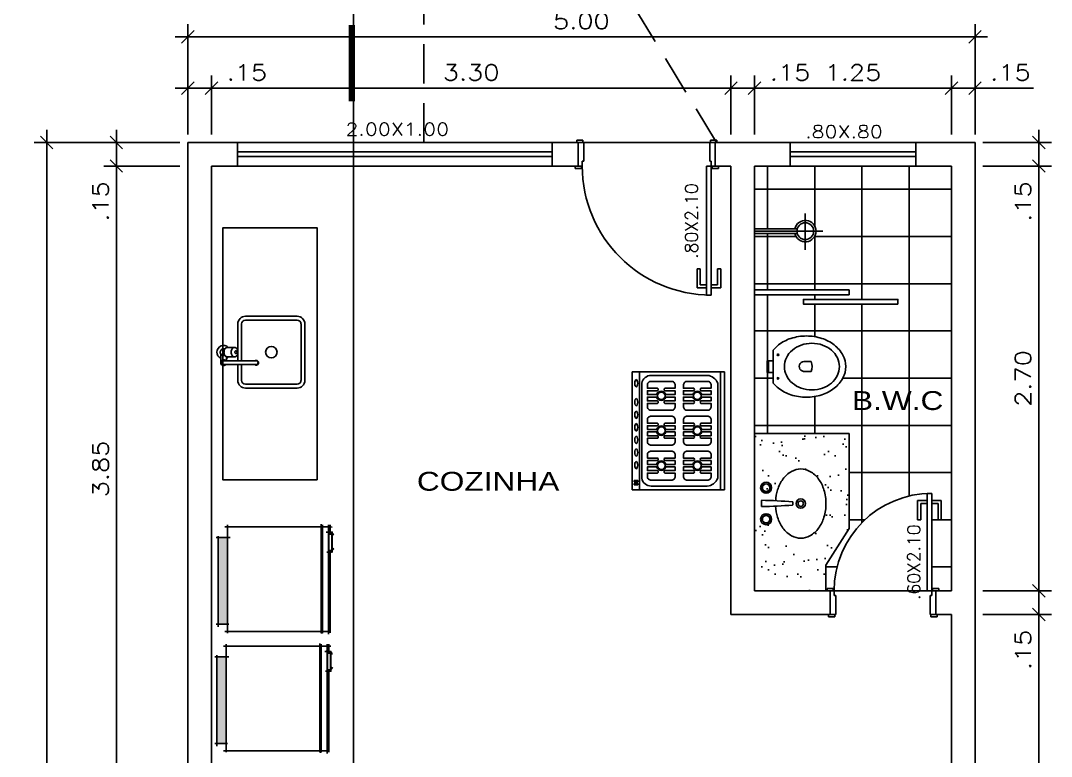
# Model space of a CAD drawing. Extents: x -6 to 123, y -41 to 65.
# Drawn here: x -4.34 to 2.21, y 3.9 to 8.57 of the extents above; entities that cross this region are included whole.
import ezdxf

# ---------------------------------------------------------------- set-up
doc = ezdxf.new("R2010")
doc.units = 0
doc.header["$MEASUREMENT"] = 0
doc.linetypes.add('ACAD_ISO10W100', pattern=[18.5, 12, -3, 0.5, -3])
doc.linetypes.add('DASHED2', pattern=[0.375, 0.25, -0.125])
doc.layers.get('0').update_dxf_attribs({"linetype": 'CONTINUOUS'})
doc.layers.get('DEFPOINTS').update_dxf_attribs({"linetype": 'CONTINUOUS'})
for name, color, linetype in [('ACESSÓRIO', 2, 'CONTINUOUS'), ('BAN', 11, 'CONTINUOUS'), ('CORTE', 6, 'CONTINUOUS'), ('CT', 1, 'CONTINUOUS'), ('JANELA', 2, 'CONTINUOUS'), ('LCORTE', 9, 'ACAD_ISO10W100'), ('LPISO', 250, 'CONTINUOUS'), ('P02', 1, 'CONTINUOUS'), ('PAREDE', 5, 'CONTINUOUS'), ('PROJEÇÃO', 1, 'DASHED2'), ('T1', 3, 'CONTINUOUS'), ('T2', 6, 'CONTINUOUS')]:
    doc.layers.add(name, color=color, linetype=linetype)
doc.styles.add('ARIAL', font='arial.ttf')
doc.styles.add('SIMPLEX', font='simplex.shx', dxfattribs={"width": 1.2})
doc.dimstyles.new('CT-50', dxfattribs={"dimtxt": 0.1, "dimasz": 0.08, "dimexe": 0.08, "dimexo": 0.05, "dimgap": 0.05, "dimtad": 1, "dimzin": 4, "dimdsep": 46, "dimtxsty": 'SIMPLEX', "dimblk1": 'OBLIQUE', "dimblk2": 'OBLIQUE', "dimsah": 1, "dimcen": 0.08, "dimdle": 0.08, "dimclrt": 3, "dimadec": 0, "dimazin": 0, "dimtfac": 1, "dimtmove": 0, "dimatfit": 3, "dimldrblk": 'OBLIQUE', "dimfxl": 1, "dimtolj": 1, "dimtzin": 4, "dimarcsym": 0})

# ---------------------------------------------------------------- blocks, each defined once
blk = doc.blocks.new('P80-P15D')
at = {"layer": 'P02'}
for p, q in [((0.025, 0.925), (-0.035, 0.925)), ((-0.035, 0.925), (-0.035, 0.8025)), ((0.055, 0.97), (0.025, 0.97)), ((0.025, 0.12), (0.025, 0.97)), ((0.055, 0.15), (0.055, 0.9695)), ((0.055, 0.925), (0.115, 0.925)), ((0.115, 0.925), (0.115, 0.8025)), ((-0.015, 0.905), (-0.015, 0.8025)), ((-0.015, 0.905), (0.025, 0.905)), ((0.095, 0.905), (0.055, 0.905)), ((0.095, 0.905), (0.095, 0.8025)), ((-0.015, 0.8025), (-0.035, 0.8025)), ((0.095, 0.8025), (0.115, 0.8025)), ((-0.02, 0.165), (-0.02, 0.15)), ((0.02, 0.165), (-0.02, 0.165)), ((0.055, 0.15), (-0.02, 0.15)), ((0, 0), (0, 0.15)), ((0.02, 0.165), (0.02, 0.15)), ((0.845, 0.15), (0.845, 0.12)), ((0.845, 0.15), (0.89, 0.15)), ((0.85, 0.165), (0.89, 0.165)), ((0.85, 0.165), (0.85, 0.15)), ((0.87, 0), (0.87, 0.15)), ((0.89, 0.165), (0.89, 0.15)), ((0.025, 0.12), (0.035, 0.12)), ((0.035, 0.12), (0.035, 0)), ((0.845, 0.12), (0.835, 0.12)), ((0.835, 0.12), (0.835, 0)), ((0.835, 0), (0.88, 0)), ((0.84, 0), (0.84, -0.015)), ((0.88, 0), (0.88, -0.015)), ((-0.01, 0), (-0.01, -0.015)), ((0.035, 0), (-0.01, 0)), ((0.03, -0.015), (-0.01, -0.015)), ((0.03, 0), (0.03, -0.015)), ((0.84, -0.015), (0.88, -0.015))]:
    blk.add_line(p, q, dxfattribs=at)
blk.add_arc((0.025, 0.15), 0.82, 0, 90, dxfattribs=at)
blk = doc.blocks.new('P60-15E')
at = {"layer": 'P02'}
for p, q in [((-0.115, 0.725), (-0.115, 0.6025)), ((-0.055, 0.725), (-0.115, 0.725)), ((-0.055, 0.77), (-0.025, 0.77)), ((-0.055, 0.15), (-0.055, 0.77)), ((-0.025, 0.12), (-0.025, 0.77)), ((-0.025, 0.725), (0.035, 0.725)), ((0.035, 0.725), (0.035, 0.6025)), ((-0.095, 0.705), (-0.055, 0.705)), ((-0.095, 0.705), (-0.095, 0.6025)), ((0.015, 0.705), (-0.025, 0.705)), ((0.015, 0.705), (0.015, 0.6025)), ((-0.095, 0.6025), (-0.115, 0.6025)), ((0.015, 0.6025), (0.035, 0.6025)), ((-0.69, 0.165), (-0.69, 0.15)), ((-0.65, 0.165), (-0.69, 0.165)), ((-0.645, 0.15), (-0.69, 0.15)), ((-0.67, 0), (-0.67, 0.15)), ((-0.65, 0.165), (-0.65, 0.15)), ((-0.645, 0.15), (-0.645, 0.12)), ((-0.055, 0.15), (0.02, 0.15)), ((-0.02, 0.165), (-0.02, 0.15)), ((-0.02, 0.165), (0.02, 0.165)), ((0, 0), (0, 0.15)), ((0.02, 0.165), (0.02, 0.15)), ((-0.645, 0.12), (-0.635, 0.12)), ((-0.635, 0.12), (-0.635, 0)), ((-0.035, 0.12), (-0.035, 0)), ((-0.025, 0.12), (-0.035, 0.12)), ((-0.68, 0), (-0.68, -0.015)), ((-0.635, 0), (-0.68, 0)), ((-0.64, 0), (-0.64, -0.015)), ((-0.64, -0.015), (-0.68, -0.015)), ((-0.035, 0), (0.01, 0)), ((-0.03, 0), (-0.03, -0.015)), ((-0.03, -0.015), (0.01, -0.015)), ((0.01, 0), (0.01, -0.015))]:
    blk.add_line(p, q, dxfattribs=at)
blk.add_arc((-0.025, 0.15), 0.62, 90, 180, dxfattribs=at)
blk = doc.blocks.new('_OBLIQUE')
at = {"color": 0, "linetype": 'ByBlock'}
blk.add_line((-0.5, -0.5), (0.5, 0.5), dxfattribs=at)
blk = doc.blocks.new('*D7')
at = {"color": 0, "linetype": 'ByBlock'}
for p, q in [((-3.2775, 7.8481), (-3.2775, 8.2225)), ((-3.1275, 7.8481), (-3.1275, 8.2225)), ((-3.3575, 8.1425), (-3.1275, 8.1425)), ((-3.1275, 8.1425), (-2.757, 8.1425))]:
    blk.add_line(p, q, dxfattribs=at)
at = {"layer": 'DEFPOINTS', "color": 0, "linetype": 'ByBlock'}
for p in [(-3.1275, 8.1425), (-3.2775, 7.7981), (-3.1275, 7.7981)]:
    blk.add_point(p, dxfattribs=at)
at = {"color": 0, "linetype": 'ByBlock', "xscale": 0.08, "yscale": 0.08, "zscale": 0.08, "rotation": 180}
blk.add_blockref('_OBLIQUE', (-3.2775, 8.1425), dxfattribs=at)
at = {"color": 0, "linetype": 'ByBlock', "xscale": 0.08, "yscale": 0.08, "zscale": 0.08}
blk.add_blockref('_OBLIQUE', (-3.1275, 8.1425), dxfattribs=at)
at = {"color": 3, "linetype": 'ByBlock', "insert": (-2.9023, 8.2425), "char_height": 0.1, "attachment_point": 5, "style": 'SIMPLEX'}
blk.add_mtext('\\A1;.15', dxfattribs=at)
blk = doc.blocks.new('*D8')
at = {"color": 0, "linetype": 'ByBlock'}
for p, q in [((-3.1275, 7.8481), (-3.1275, 8.2225)), ((0.1725, 7.8481), (0.1725, 8.2225)), ((-3.2075, 8.1425), (0.2525, 8.1425))]:
    blk.add_line(p, q, dxfattribs=at)
at = {"layer": 'DEFPOINTS', "color": 0, "linetype": 'ByBlock'}
for p in [(0.1725, 8.1425), (-3.1275, 7.7981), (0.1725, 7.7981)]:
    blk.add_point(p, dxfattribs=at)
at = {"color": 0, "linetype": 'ByBlock', "xscale": 0.08, "yscale": 0.08, "zscale": 0.08, "rotation": 180}
blk.add_blockref('_OBLIQUE', (-3.1275, 8.1425), dxfattribs=at)
at = {"color": 0, "linetype": 'ByBlock', "xscale": 0.08, "yscale": 0.08, "zscale": 0.08}
blk.add_blockref('_OBLIQUE', (0.1725, 8.1425), dxfattribs=at)
at = {"color": 3, "linetype": 'ByBlock', "insert": (-1.4775, 8.2425), "char_height": 0.1, "attachment_point": 5, "style": 'SIMPLEX'}
blk.add_mtext('\\A1;3.30', dxfattribs=at)
blk = doc.blocks.new('*D9')
at = {"color": 0, "linetype": 'ByBlock'}
for p, q in [((0.1725, 7.8481), (0.1725, 8.2225)), ((0.3225, 7.8481), (0.3225, 8.2225)), ((0.0925, 8.1425), (0.3225, 8.1425)), ((0.3225, 8.1425), (0.693, 8.1425))]:
    blk.add_line(p, q, dxfattribs=at)
at = {"layer": 'DEFPOINTS', "color": 0, "linetype": 'ByBlock'}
for p in [(0.3225, 8.1425), (0.1725, 7.7981), (0.3225, 7.7981)]:
    blk.add_point(p, dxfattribs=at)
at = {"color": 0, "linetype": 'ByBlock', "xscale": 0.08, "yscale": 0.08, "zscale": 0.08, "rotation": 180}
blk.add_blockref('_OBLIQUE', (0.1725, 8.1425), dxfattribs=at)
at = {"color": 0, "linetype": 'ByBlock', "xscale": 0.08, "yscale": 0.08, "zscale": 0.08}
blk.add_blockref('_OBLIQUE', (0.3225, 8.1425), dxfattribs=at)
at = {"color": 3, "linetype": 'ByBlock', "insert": (0.5477, 8.2425), "char_height": 0.1, "attachment_point": 5, "style": 'SIMPLEX'}
blk.add_mtext('\\A1;.15', dxfattribs=at)
blk = doc.blocks.new('*D10')
at = {"color": 0, "linetype": 'ByBlock'}
for p, q in [((0.3225, 7.8481), (0.3225, 8.2225)), ((1.5725, 7.8481), (1.5725, 8.2225)), ((0.2425, 8.1425), (1.6525, 8.1425))]:
    blk.add_line(p, q, dxfattribs=at)
at = {"layer": 'DEFPOINTS', "color": 0, "linetype": 'ByBlock'}
for p in [(1.5725, 8.1425), (0.3225, 7.7981), (1.5725, 7.7981)]:
    blk.add_point(p, dxfattribs=at)
at = {"color": 0, "linetype": 'ByBlock', "xscale": 0.08, "yscale": 0.08, "zscale": 0.08, "rotation": 180}
blk.add_blockref('_OBLIQUE', (0.3225, 8.1425), dxfattribs=at)
at = {"color": 0, "linetype": 'ByBlock', "xscale": 0.08, "yscale": 0.08, "zscale": 0.08}
blk.add_blockref('_OBLIQUE', (1.5725, 8.1425), dxfattribs=at)
at = {"color": 3, "linetype": 'ByBlock', "insert": (0.9475, 8.2425), "char_height": 0.1, "attachment_point": 5, "style": 'SIMPLEX'}
blk.add_mtext('\\A1;1.25', dxfattribs=at)
blk = doc.blocks.new('*D11')
at = {"color": 0, "linetype": 'ByBlock'}
for p, q in [((1.5725, 7.8481), (1.5725, 8.2225)), ((1.7225, 7.8481), (1.7225, 8.2225)), ((1.4925, 8.1425), (1.7225, 8.1425)), ((1.7225, 8.1425), (2.093, 8.1425))]:
    blk.add_line(p, q, dxfattribs=at)
at = {"layer": 'DEFPOINTS', "color": 0, "linetype": 'ByBlock'}
for p in [(1.7225, 8.1425), (1.5725, 7.7981), (1.7225, 7.7981)]:
    blk.add_point(p, dxfattribs=at)
at = {"color": 0, "linetype": 'ByBlock', "xscale": 0.08, "yscale": 0.08, "zscale": 0.08, "rotation": 180}
blk.add_blockref('_OBLIQUE', (1.5725, 8.1425), dxfattribs=at)
at = {"color": 0, "linetype": 'ByBlock', "xscale": 0.08, "yscale": 0.08, "zscale": 0.08}
blk.add_blockref('_OBLIQUE', (1.7225, 8.1425), dxfattribs=at)
at = {"color": 3, "linetype": 'ByBlock', "insert": (1.9477, 8.2425), "char_height": 0.1, "attachment_point": 5, "style": 'SIMPLEX'}
blk.add_mtext('\\A1;.15', dxfattribs=at)
blk = doc.blocks.new('*D12')
at = {"color": 0, "linetype": 'ByBlock'}
for p, q in [((-3.2775, 7.8481), (-3.2775, 8.5495)), ((1.7225, 7.8481), (1.7225, 8.5495)), ((1.8025, 8.4695), (-3.3575, 8.4695))]:
    blk.add_line(p, q, dxfattribs=at)
at = {"layer": 'DEFPOINTS', "color": 0, "linetype": 'ByBlock'}
for p in [(-3.2775, 8.4695), (-3.2775, 7.7981), (1.7225, 7.7981)]:
    blk.add_point(p, dxfattribs=at)
at = {"color": 0, "linetype": 'ByBlock', "xscale": 0.08, "yscale": 0.08, "zscale": 0.08, "rotation": 180}
blk.add_blockref('_OBLIQUE', (-3.2775, 8.4695), dxfattribs=at)
at = {"color": 0, "linetype": 'ByBlock', "xscale": 0.08, "yscale": 0.08, "zscale": 0.08}
blk.add_blockref('_OBLIQUE', (1.7225, 8.4695), dxfattribs=at)
at = {"color": 3, "linetype": 'ByBlock', "insert": (-0.7775, 8.5695), "char_height": 0.1, "attachment_point": 5, "style": 'SIMPLEX'}
blk.add_mtext('\\A1;5.00', dxfattribs=at)
blk = doc.blocks.new('*D13')
at = {"color": 0, "linetype": 'ByBlock'}
for p, q in [((-3.7313, 7.8781), (-3.7313, 7.6481)), ((-3.3275, 7.7981), (-3.8113, 7.7981)), ((-3.3275, 7.6481), (-3.8113, 7.6481)), ((-3.7313, 7.6481), (-3.7313, 7.2776))]:
    blk.add_line(p, q, dxfattribs=at)
at = {"layer": 'DEFPOINTS', "color": 0, "linetype": 'ByBlock'}
for p in [(-3.2775, 7.7981), (-3.7313, 7.6481), (-3.2775, 7.6481)]:
    blk.add_point(p, dxfattribs=at)
at = {"color": 0, "linetype": 'ByBlock', "xscale": 0.08, "yscale": 0.08, "zscale": 0.08}
for p, rotation in [((-3.7313, 7.7981), 90), ((-3.7313, 7.6481), 270)]:
    blk.add_blockref('_OBLIQUE', p, dxfattribs=dict(at, rotation=rotation))
at = {"color": 3, "linetype": 'ByBlock', "insert": (-3.8313, 7.4228), "char_height": 0.1, "attachment_point": 5, "rotation": 90, "style": 'SIMPLEX'}
blk.add_mtext('\\A1;.15', dxfattribs=at)
blk = doc.blocks.new('*D14')
at = {"color": 0, "linetype": 'ByBlock'}
for p, q in [((-3.7313, 7.7281), (-3.7313, 3.7181)), ((-3.3275, 7.6481), (-3.8113, 7.6481)), ((-3.3275, 3.7981), (-3.8113, 3.7981))]:
    blk.add_line(p, q, dxfattribs=at)
at = {"layer": 'DEFPOINTS', "color": 0, "linetype": 'ByBlock'}
for p in [(-3.2775, 7.6481), (-3.7313, 3.7981), (-3.2775, 3.7981)]:
    blk.add_point(p, dxfattribs=at)
at = {"color": 0, "linetype": 'ByBlock', "xscale": 0.08, "yscale": 0.08, "zscale": 0.08}
for p, rotation in [((-3.7313, 7.6481), 90), ((-3.7313, 3.7981), 270)]:
    blk.add_blockref('_OBLIQUE', p, dxfattribs=dict(at, rotation=rotation))
at = {"color": 3, "linetype": 'ByBlock', "insert": (-3.8313, 5.7231), "char_height": 0.1, "attachment_point": 5, "rotation": 90, "style": 'SIMPLEX'}
blk.add_mtext('\\A1;3.85', dxfattribs=at)
blk = doc.blocks.new('*D26')
at = {"color": 0, "linetype": 'ByBlock'}
for p, q in [((-4.1737, -12.4819), (-4.1737, 7.8781)), ((-3.3275, 7.7981), (-4.2537, 7.7981)), ((-3.3275, -12.4019), (-4.2537, -12.4019))]:
    blk.add_line(p, q, dxfattribs=at)
at = {"layer": 'DEFPOINTS', "color": 0, "linetype": 'ByBlock'}
for p in [(-4.1737, 7.7981), (-3.2775, 7.7981), (-3.2775, -12.4019)]:
    blk.add_point(p, dxfattribs=at)
at = {"color": 0, "linetype": 'ByBlock', "xscale": 0.08, "yscale": 0.08, "zscale": 0.08}
for p, rotation in [((-4.1737, 7.7981), 90), ((-4.1737, -12.4019), 270)]:
    blk.add_blockref('_OBLIQUE', p, dxfattribs=dict(at, rotation=rotation))
at = {"color": 3, "linetype": 'ByBlock', "insert": (-4.2737, -2.3019), "char_height": 0.1, "attachment_point": 5, "rotation": 90, "style": 'SIMPLEX'}
blk.add_mtext('\\A1;20.20', dxfattribs=at)
blk = doc.blocks.new('*D27')
at = {"color": 0, "linetype": 'ByBlock'}
for p, q in [((2.1274, 7.8781), (2.1274, 7.6481)), ((1.7725, 7.7981), (2.2074, 7.7981)), ((1.7725, 7.6481), (2.2074, 7.6481)), ((2.1274, 7.6481), (2.1274, 7.2776))]:
    blk.add_line(p, q, dxfattribs=at)
at = {"layer": 'DEFPOINTS', "color": 0, "linetype": 'ByBlock'}
for p in [(1.7225, 7.7981), (1.7225, 7.6481), (2.1274, 7.6481)]:
    blk.add_point(p, dxfattribs=at)
at = {"color": 0, "linetype": 'ByBlock', "xscale": 0.08, "yscale": 0.08, "zscale": 0.08}
for p, rotation in [((2.1274, 7.7981), 90), ((2.1274, 7.6481), 270)]:
    blk.add_blockref('_OBLIQUE', p, dxfattribs=dict(at, rotation=rotation))
at = {"color": 3, "linetype": 'ByBlock', "insert": (2.0274, 7.4228), "char_height": 0.1, "attachment_point": 5, "rotation": 90, "style": 'SIMPLEX'}
blk.add_mtext('\\A1;.15', dxfattribs=at)
blk = doc.blocks.new('*D28')
at = {"color": 0, "linetype": 'ByBlock'}
for p, q in [((2.1274, 7.7281), (2.1274, 4.8681)), ((1.7725, 7.6481), (2.2074, 7.6481)), ((1.7725, 4.9481), (2.2074, 4.9481))]:
    blk.add_line(p, q, dxfattribs=at)
at = {"layer": 'DEFPOINTS', "color": 0, "linetype": 'ByBlock'}
for p in [(1.7225, 7.6481), (1.7225, 4.9481), (2.1274, 4.9481)]:
    blk.add_point(p, dxfattribs=at)
at = {"color": 0, "linetype": 'ByBlock', "xscale": 0.08, "yscale": 0.08, "zscale": 0.08}
for p, rotation in [((2.1274, 7.6481), 90), ((2.1274, 4.9481), 270)]:
    blk.add_blockref('_OBLIQUE', p, dxfattribs=dict(at, rotation=rotation))
at = {"color": 3, "linetype": 'ByBlock', "insert": (2.0274, 6.2981), "char_height": 0.1, "attachment_point": 5, "rotation": 90, "style": 'SIMPLEX'}
blk.add_mtext('\\A1;2.70', dxfattribs=at)
blk = doc.blocks.new('*D29')
at = {"color": 0, "linetype": 'ByBlock'}
for p, q in [((2.1274, 5.0281), (2.1274, 4.7981)), ((1.7725, 4.9481), (2.2074, 4.9481)), ((1.7725, 4.7981), (2.2074, 4.7981)), ((2.1274, 4.7981), (2.1274, 4.4276))]:
    blk.add_line(p, q, dxfattribs=at)
at = {"layer": 'DEFPOINTS', "color": 0, "linetype": 'ByBlock'}
for p in [(1.7225, 4.9481), (1.7225, 4.7981), (2.1274, 4.7981)]:
    blk.add_point(p, dxfattribs=at)
at = {"color": 0, "linetype": 'ByBlock', "xscale": 0.08, "yscale": 0.08, "zscale": 0.08}
for p, rotation in [((2.1274, 4.9481), 90), ((2.1274, 4.7981), 270)]:
    blk.add_blockref('_OBLIQUE', p, dxfattribs=dict(at, rotation=rotation))
at = {"color": 3, "linetype": 'ByBlock', "insert": (2.0274, 4.5728), "char_height": 0.1, "attachment_point": 5, "rotation": 90, "style": 'SIMPLEX'}
blk.add_mtext('\\A1;.15', dxfattribs=at)
blk = doc.blocks.new('*D33')
at = {"color": 0, "linetype": 'ByBlock'}
for p, q in [((2.1274, 4.8781), (2.1274, 1.5681)), ((1.7725, 4.7981), (2.2074, 4.7981)), ((1.7725, 1.6481), (2.2074, 1.6481))]:
    blk.add_line(p, q, dxfattribs=at)
at = {"layer": 'DEFPOINTS', "color": 0, "linetype": 'ByBlock'}
for p in [(1.7225, 4.7981), (1.7225, 1.6481), (2.1274, 1.6481)]:
    blk.add_point(p, dxfattribs=at)
at = {"color": 0, "linetype": 'ByBlock', "xscale": 0.08, "yscale": 0.08, "zscale": 0.08}
for p, rotation in [((2.1274, 4.7981), 90), ((2.1274, 1.6481), 270)]:
    blk.add_blockref('_OBLIQUE', p, dxfattribs=dict(at, rotation=rotation))
at = {"color": 3, "linetype": 'ByBlock', "insert": (2.0274, 3.2231), "char_height": 0.1, "attachment_point": 5, "rotation": 90, "style": 'SIMPLEX'}
blk.add_mtext('\\A1;3.15', dxfattribs=at)
blk = doc.blocks.new('VAS-E-PL')
at = {"layer": 'BAN'}
for p, q in [((0.14, 0.1051), (0.14, -0.1051)), ((0.14, 0.0375), (0.1, 0.0375)), ((0.1, 0.0375), (0.1, -0.0375)), ((0.11, 0.0375), (0.11, -0.0375)), ((0.3408, 0.0307), (0.3806, 0.0307)), ((0.14, -0.0375), (0.1, -0.0375)), ((0.3431, -0.0316), (0.3806, -0.0316))]:
    blk.add_line(p, q, dxfattribs=at)
for points in [[(0.6, 0, 0.122907), (0.5821, 0.0718, 0.10548), (0.5268, 0.1376, 0.087588), (0.4483, 0.1791, 0.078107), (0.35, 0.1945, 0.078107), (0.2517, 0.1791, 0.087588), (0.1732, 0.1376, 0.056618), (0.14, 0.1051, 0.122907)], [(0.14, -0.1051, 0.056618), (0.1732, -0.1376, 0.087588), (0.2517, -0.1791, 0.078107), (0.35, -0.1945, 0.078107), (0.4483, -0.1791, 0.087588), (0.5268, -0.1376, 0.10548), (0.5821, -0.0718, 0.122907), (0.6, 0, 0.122907)]]:
    blk.add_lwpolyline(points, format="xyb", dxfattribs=at)
blk.add_lwpolyline([(0.21, 0, 0.114163), (0.2228, -0.0555, 0.103661), (0.2613, -0.1049, 0.091605), (0.3168, -0.1367, 0.084587), (0.385, -0.1483, 0.084587), (0.4532, -0.1367, 0.091605), (0.5087, -0.1049, 0.103661), (0.5472, -0.0555, 0.114163), (0.56, 0, 0.114163), (0.5472, 0.0555, 0.103661), (0.5087, 0.1049, 0.091605), (0.4532, 0.1367, 0.084587), (0.385, 0.1483, 0.084587), (0.3168, 0.1367, 0.091605), (0.2613, 0.1049, 0.103661), (0.2228, 0.0555, 0.114163)], format="xyb", close=True, dxfattribs=at)
for centre in [(0.17, 0.075), (0.17, -0.075)]:
    blk.add_circle(centre, 0.005, dxfattribs=at)
for centre, radius, start, end in [((0.3364, -0.0007), 0.0316, 81.96756, 282.3031), ((0.3099, -0.0007), 0.0772, 336.39434, 23.88812)]:
    blk.add_arc(centre, radius, start, end, dxfattribs=at)
blk = doc.blocks.new('LVT-B-PL')
at = {"layer": 'BAN'}
for p, q in [((0.055, 0.0008), (0.055, 0.0188)), ((0.055, 0.0008), (0.055, -0.0172)), ((0.255, 0.0008), (0.255, 0.009)), ((0.255, 0.0008), (0.255, -0.0074))]:
    blk.add_line(p, q, dxfattribs=at)
for points in [[(0.465, 0, 0.073281), (0.4522, 0.087, 0.084248), (0.4181, 0.1556, 0.106469), (0.3634, 0.2045, 0.130159), (0.305, 0.22, 0.130159), (0.2466, 0.2045, 0.106469), (0.1919, 0.1556, 0.084248), (0.1578, 0.087, 0.058268), (0.1455, 0.018, 0.073281)], [(0.1454, -0.0164, 0.059592), (0.1578, -0.087, 0.084248), (0.1919, -0.1556, 0.106469), (0.2466, -0.2045, 0.130159), (0.305, -0.22, 0.130159), (0.3634, -0.2045, 0.106469), (0.4181, -0.1556, 0.084248), (0.4522, -0.087, 0.073281), (0.465, 0, 0.073281)]]:
    blk.add_lwpolyline(points, format="xyb", dxfattribs=at)
for centre, radius in [((0.085, 0.1008), 0.035), ((0.085, 0.1008), 0.025), ((0.085, 0.1008), 0.024), ((0.305, 0), 0.03), ((0.305, 0), 0.0175), ((0.085, -0.0992), 0.035), ((0.085, -0.0992), 0.025), ((0.085, -0.0992), 0.024)]:
    blk.add_circle(centre, radius, dxfattribs=at)
for centre, radius, start, end in [((0.057, 0.0188), 0.002, 89.11029, 180), ((0.0128, -2.8286), 2.8497, 85.16101, 89.11029), ((0.253, 0.009), 0.002, 0, 85.16101), ((0.057, -0.0172), 0.002, 180, 270.88971), ((0.0128, 2.8302), 2.8497, 270.88971, 274.83899), ((0.253, -0.0074), 0.002, 274.83899, 0)]:
    blk.add_arc(centre, radius, start, end, dxfattribs=at)
blk = doc.blocks.new('CH-MV')
at = {"layer": 'BAN'}
for p, q in [((0, 0), (0, 0.4327)), ((0.1112, 0.322), (-0.1185, 0.322)), ((-0.0533, 0.322), (0.1112, 0.322)), ((-0.015, 0), (-0.015, 0.2708)), ((0.015, 0), (0.015, 0.2708))]:
    blk.add_line(p, q, dxfattribs=at)
blk.add_circle((0, 0.322), 0.0533, dxfattribs=at)
blk.add_arc((0, 0.322), 0.0683, 282.68119, 257.31881, dxfattribs=at)
blk = doc.blocks.new('A$C13055D44')
at = {"layer": 'ACESSÓRIO'}
blk.add_hatch(color=256, dxfattribs=at).paths.add_polyline_path([(0.7344, 0.0837), (0.6757, 0.0837), (0.6757, 0.6349), (0.7344, 0.6349)])
for p, q in [((0.0227, 0.1627), (0.0227, 0.6908)), ((0.0243, 0.6819), (0.0856, 0.6819)), ((0.0335, 0.0033), (0.0335, 0.6989)), ((0.0681, 0.6819), (0.6928, 0.6819)), ((0.0725, 0.6911), (0.0725, 0.0033)), ((0.0757, 0.0087), (0.0757, 0.6947)), ((0.0813, 0), (0.0813, 0.6911)), ((0.6757, 0.6911), (0.6757, 0.0039)), ((0.6666, 0.6349), (0.7475, 0.6349)), ((0.6757, 0.0706), (0.6757, 0.6519)), ((0.7344, 0.6519), (0.7344, 0.0745)), ((0, 0.1509), (0.0306, 0.1833)), ((0.0009, 0.1557), (0.0342, 0.1924)), ((0.0097, 0.0481), (0.0097, 0.1785)), ((0.0117, 0.0465), (0.0117, 0.1803)), ((0.0151, 0.1766), (0.0453, 0.1766)), ((0.0322, 0.1897), (0.0322, 0.0339)), ((0.0327, 0.046), (0.0007, 0.0668)), ((0.0227, 0.0038), (0.0227, 0.0665)), ((0.7475, 0.0837), (0.6587, 0.0837)), ((0.0373, 0.0407), (0.0018, 0.062)), ((0.0096, 0.0175), (0.0505, 0.0157)), ((0.0492, 0.051), (0.0158, 0.051)), ((0.0896, 0.0165), (0.0243, 0.0165)), ((0.6928, 0.017), (0.0721, 0.017))]:
    blk.add_line(p, q, dxfattribs=at)
blk = doc.blocks.new('A$C0DAC1686')
at = {"layer": 'ACESSÓRIO'}
for p, q in [((0.1612, 0.5343), (0.2142, 0.5343)), ((0.1491, 0.516), (0.1491, 0.3092)), ((0.1734, 0.516), (0.1734, 0.3092)), ((0.1734, 0.4978), (0.1988, 0.4978)), ((0.1977, 0.4922), (0.1977, 0.4464)), ((0.2069, 0.516), (0.2069, 0.5075)), ((0.2494, 0.516), (0.2494, 0.5075)), ((0.2586, 0.4922), (0.2586, 0.4464)), ((0.1491, 0.4259), (0.0487, 0.4259)), ((0.1491, 0.4015), (0.0487, 0.4015)), ((0.2191, 0.4259), (0.1734, 0.4259)), ((0.4076, 0.4015), (0.1734, 0.4015)), ((0.4076, 0.4259), (0.2372, 0.4259)), ((0, 0.0487), (0, 0.3772)), ((0.0243, 0.0487), (0.0243, 0.3772)), ((0.432, 0.0487), (0.432, 0.3772)), ((0.4563, 0.0487), (0.4563, 0.3772)), ((0.0487, 0.0243), (0.4076, 0.0243)), ((0.0487, 0), (0.4076, 0))]:
    blk.add_line(p, q, dxfattribs=at)
blk.add_lwpolyline([(0.2586, 0.4922, 0.133256), (0.2564, 0.5, 0.106756), (0.2497, 0.5074, 0.082828), (0.2402, 0.5119, 0.071352), (0.2281, 0.5137, 0.071352), (0.2161, 0.5119, 0.082828), (0.2066, 0.5074, 0.106756), (0.1998, 0.5, 0.133256), (0.1977, 0.4922, 0.133256)], format="xyb", dxfattribs=at)
for points in [[(0.1977, 0.4464, 0.133256), (0.1998, 0.4386, 0.106756), (0.2066, 0.4312, 0.082828), (0.2161, 0.4266, 0.071352), (0.2281, 0.4249, 0.071352), (0.2402, 0.4266, 0.082828), (0.2497, 0.4312, 0.106756), (0.2564, 0.4386, 0.133256), (0.2586, 0.4464, 0.133256), (0.2564, 0.4542, 0.106756), (0.2497, 0.4616, 0.082828), (0.2402, 0.4662, 0.071352), (0.2281, 0.4679, 0.071352), (0.2161, 0.4662, 0.082828), (0.2066, 0.4616, 0.106756), (0.1998, 0.4542, 0.133256)], [(0.2373, 0.4373, 0.133256), (0.2366, 0.4396, 0.106756), (0.2346, 0.4419, 0.082828), (0.2318, 0.4432, 0.071352), (0.2281, 0.4437, 0.071352), (0.2245, 0.4432, 0.082828), (0.2217, 0.4419, 0.106756), (0.2197, 0.4396, 0.133256), (0.219, 0.4373, 0.133256), (0.2197, 0.4349, 0.106756), (0.2217, 0.4327, 0.082828), (0.2245, 0.4314, 0.071352), (0.2281, 0.4308, 0.071352), (0.2318, 0.4314, 0.082828), (0.2346, 0.4327, 0.106756), (0.2366, 0.4349, 0.133256)]]:
    blk.add_lwpolyline(points, format="xyb", close=True, dxfattribs=at)
blk.add_circle((0.2281, 0.2129), 0.0365, dxfattribs=at)
for centre, radius, start, end in [((0.1612, 0.516), 0.0183, 311.81031, 228.18969), ((0.1612, 0.516), 0.0122, 0.00021, 180.00021), ((0.2281, 0.516), 0.0426, 315.58469, 154.62307), ((0.2281, 0.516), 0.0213, 121.00272, 180), ((0.2142, 0.5465), 0.0122, 270, 294.61998), ((0.2281, 0.516), 0.0213, 0, 114.61998), ((0.2281, 0.516), 0.0426, 205.37693, 224.41531), ((0.0487, 0.3772), 0.0487, 90, 180), ((0.0487, 0.3772), 0.0243, 90, 180), ((0.4076, 0.3772), 0.0487, 0, 90), ((0.4076, 0.3772), 0.0243, 0, 90), ((0.1612, 0.3092), 0.0152, 143.1301, 36.8699), ((0.1612, 0.3092), 0.0122, 180.00012, 0.00012), ((0.0487, 0.0487), 0.0487, 180, 270), ((0.0487, 0.0487), 0.0243, 180, 270), ((0.4076, 0.0487), 0.0243, 270, 0), ((0.4076, 0.0487), 0.0487, 270, 0)]:
    blk.add_arc(centre, radius, start, end, dxfattribs=at)
blk = doc.blocks.new('A$C73911088')
at = {"layer": 'ACESSÓRIO'}
for p, q in [((0, 0), (0, 0.5877)), ((0.75, 0.5877), (0, 0.5877)), ((0.75, 0.5609), (0, 0.5609)), ((0, 0.5609), (0.75, 0.5609)), ((0.75, 0.5609), (0, 0.5609)), ((0.6769, 0.5438), (0.0731, 0.5438)), ((0.75, 0), (0.75, 0.5877)), ((0.0231, 0.4777), (0.0231, 0.1219)), ((0.7269, 0.4777), (0.7269, 0.1219)), ((0, 0.0465), (0.75, 0.0465)), ((0.0731, 0.0612), (0.6769, 0.0612)), ((0.7, 0.0357), (0.6911, 0.0357)), ((0.6911, 0.0357), (0.6911, 0.0143)), ((0.6911, 0.0143), (0.7, 0.0143)), ((0.7, 0.0143), (0.7, 0.0357)), ((0.7197, 0.0357), (0.7107, 0.0357)), ((0.7107, 0.0357), (0.7107, 0.0143)), ((0.7107, 0.0143), (0.7197, 0.0143)), ((0.7197, 0.0143), (0.7197, 0.0357)), ((0.75, 0), (0, 0))]:
    blk.add_line(p, q, dxfattribs=at)
for points in [[(0.0855, 0.3266), (0.1054, 0.3266), (0.1054, 0.3917, -0.535203), (0.1213, 0.3917), (0.1213, 0.3266), (0.1452, 0.3266), (0.1452, 0.3853, -0.762823), (0.1452, 0.4435), (0.1452, 0.5021), (0.1213, 0.5021), (0.1213, 0.4371, -0.535203), (0.1054, 0.4371), (0.1054, 0.5021), (0.0855, 0.5021, 0.463199), (0.0615, 0.4782), (0.0615, 0.3506, 0.463199), (0.0855, 0.3266, -0.463199), (0.0615, 0.3506)], [(0.4428, 0.3266), (0.4228, 0.3266), (0.4228, 0.3917, 0.535203), (0.4069, 0.3917), (0.4069, 0.3266), (0.383, 0.3266), (0.383, 0.3853, 0.762823), (0.383, 0.4435), (0.383, 0.5021), (0.4069, 0.5021), (0.4069, 0.4371, 0.535203), (0.4228, 0.4371), (0.4228, 0.5021), (0.4428, 0.5021, -0.463199), (0.4667, 0.4782), (0.4667, 0.3506, -0.463199), (0.4428, 0.3266, 0.463199), (0.4667, 0.3506)], [(0.6645, 0.3266), (0.6446, 0.3266), (0.6446, 0.3917, 0.535203), (0.6287, 0.3917), (0.6287, 0.3266), (0.6048, 0.3266), (0.6048, 0.3853, 0.762823), (0.6048, 0.4435), (0.6048, 0.5021), (0.6287, 0.5021), (0.6287, 0.4371, 0.535203), (0.6446, 0.4371), (0.6446, 0.5021), (0.6645, 0.5021, -0.463199), (0.6885, 0.4782), (0.6885, 0.3506, -0.463199), (0.6645, 0.3266, 0.463199), (0.6885, 0.3506)], [(0.0855, 0.273), (0.1054, 0.273), (0.1054, 0.2079, 0.535203), (0.1213, 0.2079), (0.1213, 0.273), (0.1452, 0.273), (0.1452, 0.2143, 0.762823), (0.1452, 0.1561), (0.1452, 0.0975), (0.1213, 0.0975), (0.1213, 0.1625, 0.535203), (0.1054, 0.1625), (0.1054, 0.0975), (0.0855, 0.0975, -0.463199), (0.0615, 0.1214), (0.0615, 0.249, -0.463199), (0.0855, 0.273, 0.463199), (0.0615, 0.249)], [(0.4428, 0.273), (0.4228, 0.273), (0.4228, 0.2079, -0.535203), (0.4069, 0.2079), (0.4069, 0.273), (0.383, 0.273), (0.383, 0.2143, -0.762823), (0.383, 0.1561), (0.383, 0.0975), (0.4069, 0.0975), (0.4069, 0.1625, -0.535203), (0.4228, 0.1625), (0.4228, 0.0975), (0.4428, 0.0975, 0.463199), (0.4667, 0.1214), (0.4667, 0.249, 0.463199), (0.4428, 0.273, -0.463199), (0.4667, 0.249)], [(0.6645, 0.273), (0.6446, 0.273), (0.6446, 0.2079, -0.535203), (0.6287, 0.2079), (0.6287, 0.273), (0.6048, 0.273), (0.6048, 0.2143, -0.762823), (0.6048, 0.1561), (0.6048, 0.0975), (0.6287, 0.0975), (0.6287, 0.1625, -0.535203), (0.6446, 0.1625), (0.6446, 0.0975), (0.6645, 0.0975, 0.463199), (0.6885, 0.1214), (0.6885, 0.249, 0.463199), (0.6645, 0.273, -0.463199), (0.6885, 0.249)]]:
    blk.add_lwpolyline(points, format="xyb", dxfattribs=at)
for points in [[(0.221, 0.3266, 0.463199), (0.2449, 0.3506), (0.2449, 0.4782, 0.463199), (0.221, 0.5021), (0.2011, 0.5021), (0.2011, 0.4371, -0.535203), (0.1851, 0.4371), (0.1851, 0.5021), (0.1612, 0.5021), (0.1612, 0.4435, -0.762823), (0.1612, 0.3853), (0.1612, 0.3266), (0.1851, 0.3266), (0.1851, 0.3917, -0.535203), (0.2011, 0.3917), (0.2011, 0.3266)], [(0.3072, 0.3266, -0.463199), (0.2833, 0.3506), (0.2833, 0.4782, -0.463199), (0.3072, 0.5021), (0.3272, 0.5021), (0.3272, 0.4371, 0.535203), (0.3431, 0.4371), (0.3431, 0.5021), (0.367, 0.5021), (0.367, 0.4435, 0.762823), (0.367, 0.3853), (0.367, 0.3266), (0.3431, 0.3266), (0.3431, 0.3917, 0.535203), (0.3272, 0.3917), (0.3272, 0.3266)], [(0.529, 0.3266, -0.463199), (0.5051, 0.3506), (0.5051, 0.4782, -0.463199), (0.529, 0.5021), (0.5489, 0.5021), (0.5489, 0.4371, 0.535203), (0.5649, 0.4371), (0.5649, 0.5021), (0.5888, 0.5021), (0.5888, 0.4435, 0.762823), (0.5888, 0.3853), (0.5888, 0.3266), (0.5649, 0.3266), (0.5649, 0.3917, 0.535203), (0.5489, 0.3917), (0.5489, 0.3266)], [(0.221, 0.273, -0.463199), (0.2449, 0.249), (0.2449, 0.1214, -0.463199), (0.221, 0.0975), (0.2011, 0.0975), (0.2011, 0.1625, 0.535203), (0.1851, 0.1625), (0.1851, 0.0975), (0.1612, 0.0975), (0.1612, 0.1561, 0.762823), (0.1612, 0.2143), (0.1612, 0.273), (0.1851, 0.273), (0.1851, 0.2079, 0.535203), (0.2011, 0.2079), (0.2011, 0.273)], [(0.3072, 0.273, 0.463199), (0.2833, 0.249), (0.2833, 0.1214, 0.463199), (0.3072, 0.0975), (0.3272, 0.0975), (0.3272, 0.1625, -0.535203), (0.3431, 0.1625), (0.3431, 0.0975), (0.367, 0.0975), (0.367, 0.1561, -0.762823), (0.367, 0.2143), (0.367, 0.273), (0.3431, 0.273), (0.3431, 0.2079, -0.535203), (0.3272, 0.2079), (0.3272, 0.273)], [(0.529, 0.273, 0.463199), (0.5051, 0.249), (0.5051, 0.1214, 0.463199), (0.529, 0.0975), (0.5489, 0.0975), (0.5489, 0.1625, -0.535203), (0.5649, 0.1625), (0.5649, 0.0975), (0.5888, 0.0975), (0.5888, 0.1561, -0.762823), (0.5888, 0.2143), (0.5888, 0.273), (0.5649, 0.273), (0.5649, 0.2079, -0.535203), (0.5489, 0.2079), (0.5489, 0.273)]]:
    blk.add_lwpolyline(points, format="xyb", close=True, dxfattribs=at)
for centre in [(0.1532, 0.4144), (0.375, 0.4144), (0.5968, 0.4144), (0.1532, 0.1852), (0.375, 0.1852), (0.5968, 0.1852)]:
    blk.add_circle(centre, 0.024, dxfattribs=at)
for centre, radius, start, end in [((0.0995, 0.4718), 0.0766, 110.15941, 175.61237), ((0.6505, 0.4718), 0.0766, 4.38763, 69.84059), ((0.0866, 0.1233), 0.0635, 181.23549, 257.70578), ((0.0866, 0.1233), 0.0635, 181.23549, 257.70578), ((0.6634, 0.1233), 0.0635, 282.29422, 358.76451), ((0.6634, 0.1233), 0.0635, 282.29422, 358.76451)]:
    blk.add_arc(centre, radius, start, end, dxfattribs=at)
for centre in [(0.0733, 0.0268), (0.1932, 0.0268), (0.2732, 0.0268), (0.3532, 0.0268), (0.4332, 0.0268), (0.5132, 0.0268), (0.5932, 0.0268)]:
    blk.add_ellipse(centre, major_axis=(-0.0232, 0), ratio=0.384361, dxfattribs=at)

msp = doc.modelspace()

# ---------------------------------------------------------------- hatches: boundary and pattern name
at = {"layer": 'BAN'}
h = msp.add_hatch(dxfattribs=at)
h.set_pattern_fill('AR-SAND', color=256, scale=0.1, angle=180, style=0, double=1)
h.set_pattern_definition([(217.5, (6.19082, -3.45385), (0.0062993, -0.1926824), [0, -0.152, 0, -0.17, 0, -0.1625]), (187.5, (6.19082, -3.45385), (-0.1769777, -0.2822146), [0, -0.082, 0, -0.137, 0, -0.0525]), (147.5, (6.31382, -3.45385), (-0.3114142, -0.000566), [0, -0.05, 0, -0.18, 0, -0.235]), (137.5, (6.31382, -3.45385), (-0.3006127, -0.0877676), [0, -0.025, 0, -0.118, 0, -0.135])])
h.paths.add_polyline_path([(0.3225, 4.9481), (0.7752, 4.9481), (0.7752, 5.111), (0.9225, 5.3443), (0.9225, 5.9481), (0.3225, 5.9481)])
h.paths.add_polyline_path([(0.5575, 5.2984, -0.106469), (0.5027, 5.3473, -0.084248), (0.4687, 5.4159, -0.059592), (0.4563, 5.4865, -0.007939), (0.3658, 5.4837), (0.3658, 5.5037), (0.3658, 5.5237, -0.007947), (0.4564, 5.5209, -0.058268), (0.4687, 5.5898, -0.084248), (0.5027, 5.6585, -0.106469), (0.5575, 5.7074, -0.130159), (0.6158, 5.7229, -0.130159), (0.6742, 5.7074, -0.106469), (0.729, 5.6585, -0.084248), (0.763, 5.5898, -0.073281), (0.7758, 5.5029, -0.073281), (0.763, 5.4159, -0.084248), (0.729, 5.3473, -0.106469), (0.6742, 5.2984, -0.130159), (0.6158, 5.2829, -0.130159)], flags=16)
h.paths.add_polyline_path([(0.3608, 5.4037, -1), (0.4308, 5.4037, -1)], flags=16)
h.paths.add_polyline_path([(0.3708, 5.4037, -1), (0.4208, 5.4037, -1)], flags=16)
h.paths.add_polyline_path([(0.5858, 5.5029, -1), (0.6458, 5.5029, -1)], flags=0)
h.paths.add_polyline_path([(0.5983, 5.5029, -1), (0.6333, 5.5029, -1)], flags=0)
h.paths.add_polyline_path([(0.3608, 5.6037, -1), (0.4308, 5.6037, -1)], flags=16)
h.paths.add_polyline_path([(0.3708, 5.6037, -1), (0.4208, 5.6037, -1)], flags=16)
at = {"layer": 'LPISO'}
h = msp.add_hatch(dxfattribs=at)
h.set_pattern_fill('_U,_O', color=256, scale=0.3, double=1, pattern_type=0)
h.set_pattern_definition([(0, (-7.69584, 9e-16), (0, 0.3), []), (90, (-7.69584, 9e-16), (-0.3, 2e-17), [])])
h.paths.add_polyline_path([(0.9225, 6.8305), (0.3225, 6.8305), (0.3225, 5.9481), (0.9225, 5.9481), (0.9225, 5.3443), (0.7752, 5.111), (0.7752, 4.9481), (0.7825, 4.9481), (0.7825, 4.9631), (0.8277, 4.9631, -0.393105), (1.4175, 5.5674), (1.4175, 5.5681), (1.4475, 5.5681), (1.4475, 5.5231), (1.5075, 5.5231), (1.5075, 5.4006), (1.4875, 5.4006), (1.4875, 5.5031), (1.4475, 5.5031), (1.4475, 4.9631), (1.4925, 4.9631), (1.4925, 4.9481), (1.5725, 4.9481), (1.5725, 7.6481), (1.3475, 7.6481), (0.5475, 7.6481), (0.3225, 7.6481), (0.3225, 7.2493), (0.5778, 7.2493, -8.999426), (0.5778, 7.2193), (0.3225, 7.2193), (0.3225, 6.8605), (0.9225, 6.8605)])
h.paths.add_polyline_path([(0.6324, 6.7706), (0.6324, 6.8006), (1.2324, 6.8006), (1.2324, 6.7706)], flags=16)
h.paths.add_polyline_path([(0.8834, 6.4453, -0.122907), (0.9013, 6.3735, -0.122907), (0.8834, 6.3017, -0.10548), (0.8281, 6.2359, -0.087588), (0.7496, 6.1944, -0.078107), (0.6513, 6.1789, -0.078107), (0.5531, 6.1944, -0.087588), (0.4746, 6.2359, -0.056618), (0.4413, 6.2684), (0.4413, 6.336), (0.4013, 6.336), (0.4013, 6.411), (0.4413, 6.411), (0.4413, 6.4785, -0.056618), (0.4746, 6.511, -0.087588), (0.5531, 6.5526, -0.078107), (0.6513, 6.568, -0.078107), (0.7496, 6.5526, -0.087588), (0.8281, 6.511, -0.10548)], flags=16)
h.paths.add_polyline_path([(0.8485, 6.4289, -0.114163), (0.8613, 6.3735, -0.114163), (0.8485, 6.318, -0.103661), (0.8101, 6.2686, -0.091605), (0.7546, 6.2368, -0.084587), (0.6863, 6.2252, -0.084587), (0.6181, 6.2368, -0.091605), (0.5626, 6.2686, -0.103661), (0.5242, 6.318, -0.114163), (0.5113, 6.3735, -0.114163), (0.5242, 6.4289, -0.103661), (0.5626, 6.4783, -0.091605), (0.6181, 6.5101, -0.084587), (0.6863, 6.5218, -0.084587), (0.7546, 6.5101, -0.091605), (0.8101, 6.4783, -0.103661)], flags=0)
h.paths.add_polyline_path([(0.6819, 6.405, -0.2105), (0.6817, 6.3428), (0.6421, 6.3428, -1.195303), (0.6444, 6.405)], flags=0)
h.paths.add_polyline_path([(0.4663, 6.4485, -1.000001), (0.4763, 6.4485, -1.000001)], flags=0)
h.paths.add_polyline_path([(0.4663, 6.2985, -1.000001), (0.4763, 6.2985, -1.000001)], flags=0)

# ---------------------------------------------------------------- linework, layer by layer
at = {"layer": 'ACESSÓRIO'}
msp.add_lwpolyline([(-2.4555, 5.6544), (-2.4555, 7.2544), (-3.0555, 7.2544), (-3.0555, 5.6544)], close=True, dxfattribs=at)
at = {"layer": 'BAN'}
for p, q in [((0.9225, 5.9481), (0.3225, 5.9481)), ((0.9225, 5.3443), (0.9225, 5.9481)), ((0.7752, 5.111), (0.9225, 5.3443)), ((0.7752, 4.9481), (0.7752, 5.111))]:
    msp.add_line(p, q, dxfattribs=at)
for points in [[(0.9225, 6.8305), (0.9225, 6.8605), (0.3225, 6.8605), (0.3225, 6.8305)], [(1.2324, 6.7706), (1.2324, 6.8006), (0.6324, 6.8006), (0.6324, 6.7706)]]:
    msp.add_lwpolyline(points, close=True, dxfattribs=at)
at = {"layer": 'CORTE', "color": 2, "const_width": 0.0403}
msp.add_lwpolyline([(-2.2363, 8.5436), (-2.2363, 8.0597)], dxfattribs=at)
at = {"layer": 'JANELA'}
for p, q in [((-2.9625, 7.7981), (-0.9625, 7.7981)), ((1.3475, 7.7981), (0.5475, 7.7981)), ((-2.9625, 7.7381), (-0.9625, 7.7381)), ((1.3475, 7.7381), (0.5475, 7.7381)), ((-0.9625, 7.7081), (-2.9625, 7.7081)), ((0.5475, 7.7081), (1.3475, 7.7081)), ((-0.9625, 7.6481), (-2.9625, 7.6481)), ((0.5475, 7.6481), (1.3475, 7.6481))]:
    msp.add_line(p, q, dxfattribs=at)
at = {"layer": 'LCORTE'}
msp.add_line((-2.2242, 8.8177), (-2.2242, -14.0843), dxfattribs=at)
at = {"layer": 'LPISO'}
for p, q in [((0.0725, 7.7981), (-0.7975, 7.7981)), ((1.4725, 4.9481), (0.8025, 4.9481))]:
    msp.add_line(p, q, dxfattribs=at)
at = {"layer": 'PAREDE'}
for p, q in [((-3.2775, 7.7981), (-3.2775, -12.4019)), ((-3.2775, 7.7981), (-2.9625, 7.7981)), ((-2.9625, 7.6481), (-2.9625, 7.7981)), ((-0.9625, 7.6481), (-0.9625, 7.7981)), ((-0.9625, 7.7981), (-0.7975, 7.7981)), ((-0.7975, 7.7981), (-0.7975, 7.6481)), ((0.0725, 7.7981), (0.5475, 7.7981)), ((0.0725, 7.7981), (0.0725, 7.6481)), ((0.5475, 7.6481), (0.5475, 7.7981)), ((1.3475, 7.7981), (1.7225, 7.7981)), ((1.3475, 7.6481), (1.3475, 7.7981)), ((1.7225, 7.7981), (1.7225, -12.4019)), ((-3.1275, 7.6481), (-3.1275, 3.7981)), ((-3.1275, 7.6481), (-2.9625, 7.6481)), ((-0.9625, 7.6481), (-0.7975, 7.6481)), ((0.0725, 7.6481), (0.1725, 7.6481)), ((0.1725, 7.6481), (0.1725, 4.7981)), ((0.3225, 7.6481), (0.3225, 4.9481)), ((0.3225, 7.6481), (0.5475, 7.6481)), ((1.3475, 7.6481), (1.5725, 7.6481)), ((1.5725, 7.6481), (1.5725, 4.9481)), ((0.3225, 4.9481), (0.8025, 4.9481)), ((0.8025, 4.9481), (0.8025, 4.7981)), ((1.4725, 4.9481), (1.4725, 4.7981)), ((1.4725, 4.9481), (1.5725, 4.9481)), ((0.1725, 4.7981), (0.8025, 4.7981)), ((1.4725, 4.7981), (1.5725, 4.7981)), ((1.5725, 4.7981), (1.5725, -3.6019))]:
    msp.add_line(p, q, dxfattribs=at)
at = {"layer": 'PROJEÇÃO'}
for p, q in [((-1.7775, 7.7981), (-1.7775, 8.7981)), ((0.0812, 7.7981), (-0.5275, 8.7981))]:
    msp.add_line(p, q, dxfattribs=at)

# ---------------------------------------------------------------- block references
at = {"layer": 'ACESSÓRIO'}
for name, p, rotation in [('A$C0DAC1686', (-2.5341, 6.2368), 90), ('A$C73911088', (-0.4558, 6.3409), 270), ('A$C13055D44', (-2.35, 5.3714), 180), ('A$C13055D44', (-2.3585, 4.6136), 180)]:
    msp.add_blockref(name, p, dxfattribs=dict(at, rotation=rotation))
at = {"layer": 'BAN'}
msp.add_blockref('LVT-B-PL', (0.3108, 5.5029), dxfattribs=at)
at = {"layer": 'PAREDE', "rotation": 180}
msp.add_blockref('P80-P15D', (0.0725, 7.7981), dxfattribs=at)
at = {"layer": 'PAREDE', "xscale": -1}
for name, p, rotation in [('CH-MV', (0.3225, 7.2343), 270), ('VAS-E-PL', (0.3013, 6.3735), 180)]:
    msp.add_blockref(name, p, dxfattribs=dict(at, rotation=rotation))
at = {"layer": 'PAREDE'}
msp.add_blockref('P60-15E', (1.4725, 4.7981), dxfattribs=at)

# ---------------------------------------------------------------- texts
at = {"layer": 'T1', "style": 'SIMPLEX', "width": 1.2}
for s, p in [('2.00X1.00', (-2.2762, 7.8417)), ('.80X.80', (0.6434, 7.8265))]:
    msp.add_text(s, height=0.08, dxfattribs=at).set_placement(p)
at = {"layer": 'T1', "style": 'SIMPLEX'}
for s, p in [('.80X2.10', (-0.0384, 7.0591)), ('.60X2.10', (1.3734, 4.8906))]:
    msp.add_text(s, height=0.08, rotation=90, dxfattribs=at).set_placement(p)
at = {"layer": 'T2', "style": 'ARIAL', "width": 1.2}
for s, p in [('B.W.C', (0.9405, 6.0977)), ('COZINHA', (-1.8226, 5.5846))]:
    msp.add_text(s, height=0.12, dxfattribs=at).set_placement(p)

# ---------------------------------------------------------------- dimensions: what is measured, and where the dimension line sits
at = {"layer": 'CT'}
for base, p1, p2, picture, middle in [((-3.2775, 8.4695), (1.7225, 7.7981), (-3.2775, 7.7981), '*D12', (-0.7775, 8.5695)), ((-3.1275, 8.1425), (-3.2775, 7.7981), (-3.1275, 7.7981), '*D7', (-2.9023, 8.2425)), ((0.1725, 8.1425), (-3.1275, 7.7981), (0.1725, 7.7981), '*D8', (-1.4775, 8.2425)), ((0.3225, 8.1425), (0.1725, 7.7981), (0.3225, 7.7981), '*D9', (0.5477, 8.2425)), ((1.5725, 8.1425), (0.3225, 7.7981), (1.5725, 7.7981), '*D10', (0.9475, 8.2425)), ((1.7225, 8.1425), (1.5725, 7.7981), (1.7225, 7.7981), '*D11', (1.9477, 8.2425))]:
    dim = msp.add_linear_dim(base=base, p1=p1, p2=p2, dimstyle='CT-50', dxfattribs=at)
    dim.commit()
    dim.dimension.update_dxf_attribs({"geometry": picture, "text_midpoint": middle})
for base, p1, p2, picture, middle in [((-4.1737, 7.7981), (-3.2775, -12.4019), (-3.2775, 7.7981), '*D26', (-4.2737, -2.3019)), ((-3.7313, 7.6481), (-3.2775, 7.7981), (-3.2775, 7.6481), '*D13', (-3.8313, 7.4228)), ((2.1274, 7.6481), (1.7225, 7.7981), (1.7225, 7.6481), '*D27', (2.0274, 7.4228)), ((-3.7313, 3.7981), (-3.2775, 7.6481), (-3.2775, 3.7981), '*D14', (-3.8313, 5.7231)), ((2.1274, 4.9481), (1.7225, 7.6481), (1.7225, 4.9481), '*D28', (2.0274, 6.2981)), ((2.1274, 4.7981), (1.7225, 4.9481), (1.7225, 4.7981), '*D29', (2.0274, 4.5728)), ((2.1274, 1.6481), (1.7225, 4.7981), (1.7225, 1.6481), '*D33', (2.0274, 3.2231))]:
    dim = msp.add_linear_dim(base=base, p1=p1, p2=p2, angle=90, dimstyle='CT-50', dxfattribs=at)
    dim.commit()
    dim.dimension.update_dxf_attribs({"geometry": picture, "text_midpoint": middle})

doc.saveas('drawing.dxf')
